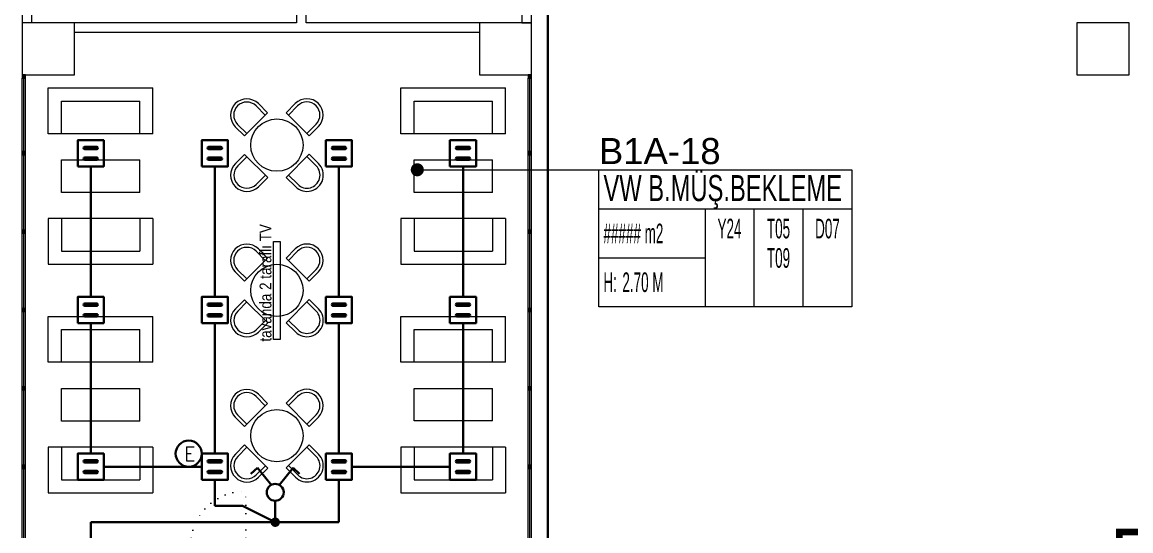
# Model space of a CAD drawing. Header units: metres. Extents: x -13316 to 152404, y -3899 to 30226.
# Drawn here: x 87980 to 89678, y 3622 to 4401 of the extents above; entities that cross this region are included whole.
import ezdxf
from ezdxf.enums import TextEntityAlignment as Align

# ---------------------------------------------------------------- set-up
doc = ezdxf.new("R2010")
doc.units = ezdxf.units.M
doc.header["$LTSCALE"] = 100
doc.header["$MEASUREMENT"] = 0
doc.header["$PDMODE"] = 1
doc.linetypes.add('DASHDOT', pattern=[1, 0.5, -0.25, 0, -0.25])
doc.linetypes.add('DOT2', pattern=[0.125, 0, -0.125])
doc.layers.get('0').update_dxf_attribs({"color": 9, "lineweight": 9})
for name, color, linetype, lineweight in [('00', 9, 'Continuous', 9), ('01', 9, 'Continuous', 9), ('05', 9, 'Continuous', 9), ('06C', 9, 'Continuous', 9), ('06D', 9, 'Continuous', 9), ('07K', 9, 'Continuous', 9), ('10', 9, 'Continuous', 9), ('15', 9, 'Continuous', 9), ('20', 9, 'DOT2', 9), ('21_mahal200', 9, 'Continuous', 9), ('E-2x18W GÖMME PL COMPACT FLUORESAN KARE ARMATÜR', 7, 'Continuous', 30), ('E-ACİL AYDINLATMA KİTİ', 7, 'Continuous', 30), ('E-KABLO', 7, 'Continuous', 30), ('E-KOMÜTATÖR ANAHTAR', 7, 'Continuous', 30)]:
    doc.layers.add(name, color=color, linetype=linetype, lineweight=lineweight)
doc.styles.add('Arial', font='arial.ttf', dxfattribs={"height": 2.5})
doc.styles.add('E-YAZI', font='txttw.shx')
doc.styles.add('MuuM_TEXT-STANDART', font='ARIALN.TTF')
doc.dimstyles.new('MuuM_DIM200', dxfattribs={"dimscale": 20, "dimtxt": 2, "dimasz": 1, "dimexe": 1, "dimexo": 1, "dimgap": 1, "dimtad": 1, "dimdec": 1, "dimrnd": 0.5, "dimdsep": 46, "dimtxsty": 'MuuM_TEXT-STANDART', "dimblk": 'ARCHTICK', "dimcen": 0, "dimdle": 0.15, "dimclrd": 256, "dimclre": 256, "dimclrt": 256, "dimadec": 0, "dimazin": 0, "dimtfac": 5, "dimtdec": 1, "dimtix": 1, "dimtmove": 2, "dimatfit": 3, "dimldrblk": 'DOT', "dimfxl": 3, "dimfxlon": 1, "dimtolj": 1, "dimlwd": -1, "dimlwe": -1, "dimarcsym": 0})

# ---------------------------------------------------------------- blocks, each defined once
blk = doc.blocks.new('2x18W GÖMME PL COMPACT FLUORESAN KARE ARMATÜR')
at = {"layer": 'E-2x18W GÖMME PL COMPACT FLUORESAN KARE ARMATÜR', "color": 7}
for p, q in [((-9.3, 10), (9.3, 10)), ((-9.3, 6.4), (9.3, 6.4)), ((-9.3, -6.4), (9.3, -6.4)), ((-9.3, -10), (9.3, -10))]:
    blk.add_line(p, q, dxfattribs=at)
at = {"layer": 'E-2x18W GÖMME PL COMPACT FLUORESAN KARE ARMATÜR', "color": 4}
blk.add_lwpolyline([(-20, -20), (20, -20), (20, 20), (-20, 20)], close=True, dxfattribs=at)
at = {"layer": 'E-2x18W GÖMME PL COMPACT FLUORESAN KARE ARMATÜR', "color": 7}
for centre, start, end in [((-9.3, 8.2), 90, 180), ((-9.3, 8.2), 180, 270), ((9.3, 8.2), 360, 90), ((9.3, 8.2), 270, 360), ((-9.3, -8.2), 90, 180), ((-9.3, -8.2), 180, 270), ((9.3, -8.2), 0, 90), ((9.3, -8.2), 270, 0)]:
    blk.add_arc(centre, 1.78, start, end, dxfattribs=at)
blk = doc.blocks.new('100_KOMÜTATÖR ANAHTAR')
at = {"layer": 'E-KOMÜTATÖR ANAHTAR', "color": 4}
for p, q in [((-1.7, 5.22), (-2.33, 4.62)), ((-0.37, 3.56), (-1.7, 5.22)), ((0.37, 3.56), (1.7, 5.22)), ((1.7, 5.22), (2.33, 4.62)), ((0, 2.05), (0, 0))]:
    blk.add_line(p, q, dxfattribs=at)
blk.add_circle((0, 2.86), 0.81, dxfattribs=at)
blk = doc.blocks.new('100_ACİL AYDINLATMA KİTİ')
at = {"layer": 'E-ACİL AYDINLATMA KİTİ', "color": 3}
blk.add_circle((0, 0), 1.25, dxfattribs=at)
at = {"layer": 'E-ACİL AYDINLATMA KİTİ', "color": 3, "style": 'E-YAZI'}
blk.add_text('E', height=1.34, dxfattribs=at).set_placement((-0.45, -0.69))
blk = doc.blocks.new('p-kolon_80x80')
blk.add_lwpolyline([(-40, -40), (40, -40), (40, 40), (-40, 40)], close=True)
blk = doc.blocks.new('1.Bod.Ara.Sitatik Elk')
at = {"layer": '01'}
for p in [(3700, -4590), (4400, -4590), (5315, -4590)]:
    blk.add_blockref('p-kolon_80x80', p, dxfattribs=at)
blk = doc.blocks.new('_ArchTick')
at = {"color": 0, "linetype": 'ByBlock', "const_width": 0.15}
blk.add_lwpolyline([(-0.5, -0.5), (0.5, 0.5)], dxfattribs=at)
blk = doc.blocks.new('_Dot')
at = {"color": 0, "linetype": 'ByBlock', "lineweight": -2}
blk.add_line((-0.5, 0), (-1, 0), dxfattribs=at)
at = {"color": 0, "linetype": 'ByBlock', "const_width": 0.5}
blk.add_lwpolyline([(-0.25, 0, 1), (0.25, 0, 1)], format="xyb", close=True, dxfattribs=at)
blk = doc.blocks.new('0_roomno2')
blk.add_lwpolyline([(19.375, -10.5), (0, -10.5), (0, 0), (19.375, 0)], close=True)
for points in [[(0, -3), (19.375, -3)], [(8.125, -3), (8.125, -10.5)], [(11.875, -3), (11.875, -10.5)], [(15.625, -3), (15.625, -10.5)], [(0, -6.75), (8.125, -6.75)]]:
    blk.add_lwpolyline(points)
at = {"style": 'MuuM_TEXT-STANDART', "width": 0.6}
blk.add_text('H:', height=1.5, dxfattribs=at).set_placement((0.35, -8.608), align=Align.MIDDLE_LEFT)
at = {"style": 'Arial'}
blk.add_attdef('ODANO', (0, 1.17), '', height=2, dxfattribs=at)
blk.add_attdef('MEKANADI', text='', height=2, dxfattribs=at).set_placement((0.35, -3), align=Align.BOTTOM_LEFT)
at = {"style": 'MuuM_TEXT-STANDART', "width": 0.6}
for tag, p in [('M2', (0.35, -4.875)), ('TEMIZTAVANYUKSEKLIGI', (1.8, -8.608))]:
    blk.add_attdef(tag, text='', height=1.5, dxfattribs=at).set_placement(p, align=Align.MIDDLE_LEFT)
for tag, p in [('YER01', (10, -4.5)), ('TAVAN01', (13.75, -4.5)), ('DUVAR01', (17.5, -4.5)), ('YER02', (10, -6.75)), ('TAVAN02', (13.75, -6.75)), ('DUVAR02', (17.5, -6.75)), ('YER03', (10, -9)), ('TAVAN03', (13.75, -9)), ('DUVAR03', (17.5, -9))]:
    blk.add_attdef(tag, text='', height=1.5, dxfattribs=at).set_placement(p, align=Align.MIDDLE_CENTER)
blk = doc.blocks.new('p-tef_porsche')
at = {"linetype": 'Continuous', "lineweight": 13}
for p, q in [((-160, -80), (-160, 80)), ((-90, 80), (-160, 80)), ((-90, 80), (-90, -80)), ((40, 80), (40, -80)), ((40, 80), (110, 80)), ((110, -80), (110, 80)), ((-140, -60), (-140, 60)), ((-90, 60), (-140, 60)), ((-50, -60), (-50, 60)), ((0, 60), (-50, 60)), ((0, 60), (0, -60)), ((40, 60), (90, 60)), ((90, -60), (90, 60)), ((-90, -60), (-140, -60)), ((0, -60), (-50, -60)), ((40, -60), (90, -60)), ((-90, -80), (-160, -80)), ((40, -80), (110, -80))]:
    blk.add_line(p, q, dxfattribs=at)
blk = doc.blocks.new('prf-10x10')
blk.add_lwpolyline([(-5, -5), (5, -5), (5, 5), (-5, 5)], close=True)
at = {"color": 255}
blk.add_solid([(-5, -5), (5, -5), (-5, 5), (5, 5)], dxfattribs=at)
at = {"layer": '10'}
blk.add_point((0, 0), dxfattribs=at)
blk = doc.blocks.new('p-dog-ser-720')
at = {"layer": '06D'}
for points in [[(0, 0), (0, 715)], [(5, 0), (5, 715)]]:
    blk.add_lwpolyline(points, dxfattribs=at)
at = {"layer": '15'}
blk.add_lwpolyline([(2.5, 0), (2.5, 715)], dxfattribs=at)
at = {"layer": '10', "xscale": 0.5, "yscale": 0.5, "rotation": 180}
for p in [(2.5, 717.5), (2.5, 600), (2.5, 480), (2.5, 360), (2.5, 240), (2.5, 120), (2.5, 2.5)]:
    blk.add_blockref('prf-10x10', p, dxfattribs=at)
blk = doc.blocks.new('g-kapı kolu-p')
for points in [[(-5, 0.5), (5, 0.5), (5, 1.5), (-5, 1.5)], [(-2.7, 1.5), (2.7, 1.5), (2.7, 2.4), (-2.7, 2.4)], [(-5, -1.5), (5, -1.5), (5, -0.5), (-5, -0.5)], [(-2.7, -1.5), (2.7, -1.5), (2.7, -2.4), (-2.7, -2.4)]]:
    blk.add_lwpolyline(points, close=True)
for points in [[(11.8, 8.2), (-1, 8.2), (-1, 2.4), (0.9, 2.4), (0.9, 6.3), (11.8, 6.3), (11.8, 8.2)], [(11.8, -8.2), (-1, -8.2), (-1, -2.4), (0.9, -2.4), (0.9, -6.3), (11.8, -6.3), (11.8, -8.2)]]:
    blk.add_lwpolyline(points)
blk = doc.blocks.new('k-cambölme-kapı-p')
at = {"layer": '10'}
h = blk.add_hatch(dxfattribs=at)
h.set_pattern_fill('NET', color=256, angle=135, style=0)
h.set_pattern_definition([(135, (3753.7029, 560.85184), (-0.0883883476, -0.0883883476), []), (225, (3753.7029, 560.85184), (0.0883883476, -0.0883883476), [])])
h.paths.add_polyline_path([(2.1, -0.1), (2.1, 0), (2.1, 0), (2, 0.1), (2, 0.1), (2, 0.1), (2, 0.1), (2, -0.3), (1.9, -0.3), (1.9, -0.4), (1.9, -0.5), (1.7, -0.5), (1.8, -0.3), (1.7, -0.3), (1.5, -0.5), (1.4, -0.5), (1.6, -0.3), (1.6, -0.3), (1.5, -0.3), (1.3, -0.4), (1.3, -0.4), (1.3, -0.5), (1.3, -0.5), (1.3, -0.6), (1.3, -0.3), (1.3, -0.3), (1.2, -0.3), (1.2, -0.5), (1.2, -0.6), (1.2, -0.6), (1.3, -0.6), (3.5, -0.6), (3.5, -0.6), (3.4, -0.4), (3.4, -0.3), (3.4, -0.2), (3.4, -0.2), (3.4, -0.2), (2.7, -0.2), (2.7, -0.2), (2.9, -0.2, -1), (2.9, -0.2)])
h.paths.add_polyline_path([(2, -0.2), (2.1, -0.2), (2.1, -0.2), (2.1, -0.2), (2.1, -0.3), (2.9, -0.3), (2.9, -0.3), (2.6, -0.3), (2.5, -0.3), (2.5, -0.3), (2.5, -0.3), (2.5, -0.3), (2.5, -0.3), (2.4, -0.3), (2.4, -0.3), (2.1, -0.3), (2, -0.1), (2, -0.1), (2, -0.1)], flags=16)
h.paths.add_polyline_path([(2.4, -0.3), (2.5, -0.5), (2.1, -0.5), (2.1, -0.3)], flags=16)
h.paths.add_polyline_path([(2.6, -0.3), (2.9, -0.3), (2.9, -0.3), (3.3, -0.3, 0.166992), (3.3, -0.5), (2.7, -0.5), (2.6, -0.4)], flags=16)
h.paths.add_polyline_path([(3, -0.2), (3, -0.2), (3.3, -0.2, 0.10606), (3.3, -0.3), (3, -0.3)], flags=16)
h = blk.add_hatch(dxfattribs=at)
h.set_pattern_fill('NET', color=256, angle=135, style=0)
h.set_pattern_definition([(45, (474.94443, 2280.71206), (0.0883883476, -0.0883883476), []), (315, (474.94443, 2280.71206), (-0.0883883476, -0.0883883476), [])])
h.paths.add_polyline_path([(87.3, -0.2), (87.3, -0.2), (87.1, -0.2, 1), (87.1, -0.2), (87.9, -0.2), (87.9, 0), (87.9, 0), (88, 0.1), (88, 0.1), (88, 0.1), (88, -0.3), (88.1, -0.3), (88.1, -0.4), (88.1, -0.5), (88.3, -0.5), (88.2, -0.3), (88.3, -0.3), (88.5, -0.5), (88.6, -0.5), (88.4, -0.3), (88.4, -0.3), (88.5, -0.3), (88.7, -0.4), (88.7, -0.4), (88.7, -0.5), (88.7, -0.5), (88.7, -0.6), (88.7, -0.3), (88.7, -0.3), (88.8, -0.3), (88.8, -0.5), (88.8, -0.6), (88.8, -0.6), (88.7, -0.6), (86.5, -0.6), (86.5, -0.6), (86.6, -0.4), (86.6, -0.3), (86.6, -0.2), (86.6, -0.2), (86.6, -0.2)])
h.paths.add_polyline_path([(87.3, -0.5), (87.4, -0.4), (87.4, -0.3), (87.1, -0.3), (87.1, -0.3), (87, -0.3), (87, -0.3), (87, -0.2), (87, -0.2), (86.7, -0.2, -0.292264), (86.7, -0.5)], flags=16)
h.paths.add_polyline_path([(87.5, -0.5), (87.6, -0.5), (87.5, -0.4)], flags=16)
h.paths.add_polyline_path([(87.6, -0.4), (87.7, -0.5), (87.9, -0.5), (87.9, -0.3), (87.6, -0.3)], flags=16)
h.paths.add_polyline_path([(87.6, -0.5), (87.7, -0.6), (87.7, -0.5)], flags=16)
for points in [[(2, -0.3), (2, 2.1), (2.1, 2.1), (2.1, 2.3, 0.414214), (1.9, 2.4), (0.1, 2.4, 0.414214), (0, 2.4), (0, -2.4, 0.414214), (0.1, -2.4), (2.1, -2.4), (2.1, -2.3), (2.1, -2.2), (2.1, -2.2), (2.1, -2.2), (2.1, -2.2), (2.1, -2.2), (2.1, -0.9)], [(88, -0.3), (88, 2.1), (87.9, 2.1), (87.9, 2.3, -0.414214), (88.1, 2.4), (89.9, 2.4, -0.414214), (90, 2.4), (90, -2.4, -0.414214), (89.9, -2.4), (87.9, -2.4), (87.9, -2.3), (87.9, -2.2), (87.9, -2.2), (87.9, -2.2), (87.9, -2.2), (87.9, -2.2), (87.9, -0.9)], [(1.5, -0.3), (1.3, -0.4), (1.3, -0.4), (1.3, -0.5), (1.3, -0.5), (1.3, -0.6), (1.3, -0.3), (1.3, -0.3), (1.2, -0.3), (1.2, -0.5), (1.2, -0.6), (1.2, -0.6), (1.3, -0.6), (3.5, -0.6), (3.5, -0.6), (3.4, -0.4), (3.4, -0.3), (3.4, -0.2), (3.4, -0.2), (3.4, -0.2), (2.7, -0.2), (2.7, -0.2), (2.9, -0.2, -1), (2.9, -0.2, -1)], [(88.5, -0.3), (88.7, -0.4), (88.7, -0.4), (88.7, -0.5), (88.7, -0.5), (88.7, -0.6), (88.7, -0.3), (88.7, -0.3), (88.8, -0.3), (88.8, -0.5), (88.8, -0.6), (88.8, -0.6), (88.7, -0.6), (86.5, -0.6), (86.5, -0.6), (86.6, -0.4), (86.6, -0.3), (86.6, -0.2), (86.6, -0.2), (86.6, -0.2), (87.3, -0.2), (87.3, -0.2), (87.1, -0.2, 1), (87.1, -0.2, 1)], [(86.7, -0.5), (87.3, -0.5), (87.4, -0.4), (87.4, -0.3), (87.1, -0.3), (87.1, -0.3), (87, -0.3), (87, -0.3), (87, -0.2), (87, -0.2), (86.7, -0.2, 1)]]:
    blk.add_lwpolyline(points, format="xyb", dxfattribs=at)
at = {"layer": '10', "linetype": 'DASHDOT', "ltscale": 0.05}
for points in [[(3.2, 3.6), (0.2, 3.6)], [(1.7, 2.1), (1.7, 4.9)], [(6.1, 1.4), (6.1, -0.5)]]:
    blk.add_lwpolyline(points, dxfattribs=at)
at = {"layer": '10'}
for points in [[(1.8, 2.3), (0.2, 2.3), (0.2, 2), (0.4, 2), (0.4, 1.9), (0.2, 1.9), (0.2, 1.2), (0.4, 1.2), (0.4, -0.4), (0.2, -0.4), (0.2, -1.2), (0.4, -1.2), (0.4, -1.4), (0.2, -1.4), (0.2, -2.2), (1.8, -2.2), (1.8, -1.7), (1.6, -1.7), (1.6, -1.6), (1.8, -1.6), (1.8, -1.4), (1.6, -1.4), (1.6, -1.2), (1.7, -1.2), (1.7, -0.8), (1.1, -0.8), (1.1, -0.1), (1.5, -0.1), (1.5, 1.9), (1.6, 2), (1.8, 2), (1.8, 2.3)], [(0.7, 3.6), (0.7, 2.4)], [(0.7, 2.3), (0.7, -0.2), (1.1, -0.2)], [(1.1, 2.4), (1.1, 2.9)], [(1.1, -0.1), (1.1, 2.3)], [(1.5, 1.9), (1.1, 1.9)], [(1.2, 1.9), (1.2, -0.1)], [(2.9, -0.2), (2.1, -0.1), (2.1, 0), (2.1, 0), (2, 0.1), (2, 0.1), (2, 0.1), (2, 0.1)], [(3.8, 0.9), (2.6, 3.2)], [(4.1, 1.3), (2.7, 4)], [(8.1, 0.9), (8.1, 1.3), (4.1, 1.3)], [(5.3, 0.9), (5.3, -0.2)], [(5.5, 1.3), (5.8, 1), (5.8, 0.9)], [(5.6, 0.9), (5.6, -0.2)], [(6.8, 1.3), (6.5, 1), (6.5, 0.9)], [(6.7, 0.9), (6.7, -0.2)], [(7, 0.9), (7, -0.2)], [(87.1, -0.2), (87.9, -0.2), (87.9, 0), (87.9, 0), (88, 0.1), (88, 0.1), (88, 0.1)], [(88.2, 2.3), (89.8, 2.3), (89.8, 2), (89.6, 2), (89.6, 1.9), (89.8, 1.9), (89.8, 1.2), (89.6, 1.2), (89.6, -0.4), (89.8, -0.4), (89.8, -1.2), (89.6, -1.2), (89.6, -1.4), (89.8, -1.4), (89.8, -2.2), (88.2, -2.2), (88.2, -1.7), (88.4, -1.7), (88.4, -1.6), (88.2, -1.6), (88.2, -1.4), (88.4, -1.4), (88.4, -1.2), (88.3, -1.2), (88.3, -0.8), (88.9, -0.8), (88.9, -0.1), (88.5, -0.1), (88.5, 1.9), (88.4, 2), (88.2, 2), (88.2, 2.3)], [(2.1, -0.9), (3.6, -0.9), (3.6, -0.6), (1.2, -0.6), (1.2, -0.3), (2, -0.3)], [(1.6, -0.3), (1.6, -0.3), (1.4, -0.5), (1.5, -0.5), (1.7, -0.3)], [(1.8, -0.3), (1.7, -0.5), (1.9, -0.5), (1.9, -0.4), (1.9, -0.3)], [(3.3, -0.5), (2.7, -0.5), (2.6, -0.4), (2.6, -0.3), (2.9, -0.3), (2.9, -0.3)], [(3.3, -0.3), (3.3, -0.3), (2.9, -0.3)], [(3, -0.3), (3, -0.2), (3, -0.2), (3.3, -0.2)], [(3, -0.3), (3.3, -0.3), (3.3, -0.3)], [(4.1, -0.2), (4.1, -0.5), (8.1, -0.5)], [(8.1, -0.5), (8.1, -0.2)], [(87.9, -0.9), (86.4, -0.9), (86.4, -0.6), (88.8, -0.6), (88.8, -0.3), (88, -0.3)], [(87.6, -0.5), (87.5, -0.4), (87.5, -0.5), (87.6, -0.5)], [(88.2, -0.3), (88.3, -0.5), (88.1, -0.5), (88.1, -0.4), (88.1, -0.3)], [(88.4, -0.3), (88.4, -0.3), (88.6, -0.5), (88.5, -0.5), (88.3, -0.3)]]:
    blk.add_lwpolyline(points, dxfattribs=at)
for points in [[(2, -0.1), (2, -0.1), (2, -0.2), (2.1, -0.2), (2.1, -0.2), (2.1, -0.2), (2.1, -0.3), (2.9, -0.3), (2.9, -0.3), (2.6, -0.3), (2.5, -0.3), (2.5, -0.3), (2.5, -0.3), (2.5, -0.3), (2.5, -0.3), (2.4, -0.3), (2.4, -0.3), (2.1, -0.3), (2, -0.1)], [(2.1, -0.5), (2.1, -0.3), (2.4, -0.3), (2.5, -0.5), (2.5, -0.5)], [(87.9, -0.5), (87.9, -0.3), (87.6, -0.3), (87.6, -0.4), (87.7, -0.5)], [(87.6, -0.5), (87.7, -0.5), (87.7, -0.6)]]:
    blk.add_lwpolyline(points, close=True, dxfattribs=at)
blk.add_circle((1.7, 3.7), 1.02, dxfattribs=at)
for centre, start, end in [((3.6, -0.4), 148.8979, 173.1144), ((3.6, -0.4), 176.143, 214.0649), ((86.4, -0.4), 325.9351, 31.1021)]:
    blk.add_arc(centre, 0.322, start, end, dxfattribs=at)
at = {"layer": '15', "linetype": 'DOT2'}
blk.add_lwpolyline([(2.5, 0.4), (2.5, 85.4)], dxfattribs=at)
at = {"layer": '15'}
blk.add_lwpolyline([(2.6, 0.9), (87.4, 0.9), (87.5, 0.8), (87.5, -0.1), (87.4, -0.2), (2.6, -0.2), (2.6, -0.2), (2.5, -0.1), (2.5, 0.8), (2.6, 0.9)], dxfattribs=at)
at = {"layer": '15', "linetype": 'DOT2'}
blk.add_arc((2.5, 0.4), 85, 0, 90, dxfattribs=at)
at = {"layer": '20'}
for p, q in [((87.9, 2.4), (2.1, 2.4)), ((87.9, 2.1), (2.1, 2.1)), ((87.9, -2.2), (2.1, -2.2)), ((87.9, -2.4), (2.1, -2.4))]:
    blk.add_line(p, q, dxfattribs=at)
at = {"layer": '06C', "xscale": -1}
blk.add_blockref('g-kapı kolu-p', (79.6, 0.4), dxfattribs=at)
blk = doc.blocks.new('1.Bod.Ara.Mimari Elk')
at = {"layer": '00'}
for points in [[(4360, -4550), (4095, -4550), (4095, -4315), (4425, -4315), (4425, -4550), (4440, -4550), (4440, -4300), (3660, -4300), (3660, -4550)], [(3675, -4550), (3675, -4315), (4080, -4315), (4080, -4550), (3740, -4550)], [(4360, -4565), (3740, -4565)]]:
    blk.add_lwpolyline(points, dxfattribs=at)
at = {"layer": '05', "lineweight": 15}
for p, q in [((4032.25, -4691.61), (4018.11, -4677.47)), ((4021.64, -4673.94), (4035.78, -4688.08)), ((4064.07, -4687.93), (4078.21, -4673.79)), ((4081.74, -4677.32), (4067.6, -4691.46)), ((4035.78, -4688.08), (4000.43, -4723.43)), ((4099.42, -4723.28), (4064.07, -4687.93)), ((4000.43, -4723.43), (3986.29, -4709.29)), ((3989.82, -4705.76), (4003.96, -4719.9)), ((4095.89, -4719.75), (4110.03, -4705.61)), ((4113.56, -4709.14), (4099.42, -4723.28)), ((3986.44, -4765.86), (4000.58, -4751.72)), ((4000.58, -4751.72), (4035.93, -4787.07)), ((4064.22, -4786.92), (4099.57, -4751.57)), ((4099.57, -4751.57), (4113.71, -4765.71)), ((4004.11, -4755.25), (3989.97, -4769.39)), ((4110.18, -4769.24), (4096.04, -4755.1)), ((4018.26, -4797.68), (4032.4, -4783.54)), ((4078.36, -4801.06), (4064.22, -4786.92)), ((4067.75, -4783.39), (4081.89, -4797.53)), ((4035.93, -4787.07), (4021.79, -4801.21)), ((4032.25, -4914.11), (4018.11, -4899.97)), ((4021.64, -4896.44), (4035.78, -4910.58)), ((4064.07, -4910.43), (4078.21, -4896.29)), ((4081.74, -4899.82), (4067.6, -4913.96)), ((4035.78, -4910.58), (4000.43, -4945.93)), ((4099.42, -4945.78), (4064.07, -4910.43)), ((4000.43, -4945.93), (3986.29, -4931.79)), ((3989.82, -4928.26), (4003.96, -4942.4)), ((4095.89, -4942.25), (4110.03, -4928.11)), ((4113.56, -4931.64), (4099.42, -4945.78)), ((3986.44, -4988.36), (4000.58, -4974.22)), ((4004.11, -4977.75), (3989.97, -4991.89)), ((4000.58, -4974.22), (4035.93, -5009.57)), ((4064.22, -5009.42), (4099.57, -4974.07)), ((4110.18, -4991.74), (4096.04, -4977.6)), ((4099.57, -4974.07), (4113.71, -4988.21)), ((4018.26, -5020.18), (4032.4, -5006.04)), ((4067.75, -5005.89), (4081.89, -5020.03)), ((4035.93, -5009.57), (4021.79, -5023.71)), ((4078.36, -5023.56), (4064.22, -5009.42)), ((4032.25, -5136.61), (4018.11, -5122.47)), ((4021.64, -5118.94), (4035.78, -5133.08)), ((4064.07, -5132.93), (4078.21, -5118.79)), ((4081.74, -5122.32), (4067.6, -5136.46)), ((4035.78, -5133.08), (4000.43, -5168.43)), ((4099.42, -5168.28), (4064.07, -5132.93)), ((4000.43, -5168.43), (3986.29, -5154.29)), ((3989.82, -5150.76), (4003.96, -5164.9)), ((4095.89, -5164.75), (4110.03, -5150.61)), ((4113.56, -5154.14), (4099.42, -5168.28)), ((3986.44, -5210.86), (4000.58, -5196.72)), ((4004.11, -5200.25), (3989.97, -5214.39)), ((4000.58, -5196.72), (4035.93, -5232.07)), ((4064.22, -5231.92), (4099.57, -5196.57)), ((4110.18, -5214.24), (4096.04, -5200.1)), ((4099.57, -5196.57), (4113.71, -5210.71)), ((4018.26, -5242.68), (4032.4, -5228.54)), ((4035.93, -5232.07), (4021.79, -5246.21)), ((4078.36, -5246.06), (4064.22, -5231.92)), ((4067.75, -5228.39), (4081.89, -5242.53))]:
    blk.add_line(p, q, dxfattribs=at)
blk.add_lwpolyline([(4055, -4885), (4055, -5035), (4045, -5035), (4045, -4885), (4055, -4885)], dxfattribs=at)
for centre in [(4050, -4737.5), (4050, -4960), (4050, -5182.5)]:
    blk.add_circle(centre, 40, dxfattribs=at)
for centre, radius, start, end in [((4003.96, -4691.61), 25, 45, 225), ((4095.89, -4691.46), 25, 315, 135), ((4003.96, -4691.61), 20, 45, 225), ((4095.89, -4691.46), 20, 315, 135), ((4004.11, -4783.54), 25, 135, 315), ((4004.11, -4783.54), 20, 135, 315), ((4096.04, -4783.39), 25, 225, 45), ((4096.04, -4783.39), 20, 225, 45), ((4003.96, -4914.11), 25, 45, 225), ((4003.96, -4914.11), 20, 45, 225), ((4095.89, -4913.96), 25, 315, 135), ((4095.89, -4913.96), 20, 315, 135), ((4004.11, -5006.04), 25, 135, 315), ((4096.04, -5005.89), 25, 225, 45), ((4004.11, -5006.04), 20, 135, 315), ((4096.04, -5005.89), 20, 225, 45), ((4003.96, -5136.61), 25, 45, 225), ((4003.96, -5136.61), 20, 45, 225), ((4095.89, -5136.46), 25, 315, 135), ((4095.89, -5136.46), 20, 315, 135), ((4004.11, -5228.54), 25, 135, 315), ((4096.04, -5228.39), 25, 225, 45), ((4004.11, -5228.54), 20, 135, 315), ((4096.04, -5228.39), 20, 225, 45)]:
    blk.add_arc(centre, radius, start, end, dxfattribs=at)
at = {"layer": '20', "ltscale": 2, "const_width": 10}
blk.add_lwpolyline([(5340, -8750), (5340, -5330), (7540, -5330), (7540, -6950), (7540, -7350.38, -0.2628505), (6470, -8635), (6470, -8455), (6150, -8455), (6150, -8750)], format="xyb", close=True, dxfattribs=at)
for p in [(3660, -5350), (4435, -5350)]:
    blk.add_blockref('p-dog-ser-720', p)
at = {"layer": '05', "lineweight": 15, "rotation": 270}
for p in [(3780, -4810.01), (4320, -4810), (3780, -5160.01), (4320, -5160)]:
    blk.add_blockref('p-tef_porsche', p, dxfattribs=at)
at = {"layer": '07K', "xscale": -1, "rotation": 359.9999999999998}
blk.add_blockref('k-cambölme-kapı-p', (4005.08, -5352.44), dxfattribs=at)
at = {"layer": '21_mahal200'}
ref = blk.add_blockref('0_roomno2', (4543.02, -4775.3), dxfattribs=dict(at, xscale=20, yscale=20, zscale=20))
ref.add_attrib('ODANO', 'B1A-18', (4543.02, -4766.65), dxfattribs={"layer": '0', "height": 40, "style": 'Arial'})
ref.add_attrib('MEKANADI', 'VW B.MÜŞ.BEKLEME', dxfattribs={"layer": '0', "height": 40, "style": 'Arial', "width": 0.65}).set_placement((4550.02, -4835.3), align=Align.BOTTOM_LEFT)
ref.add_attrib('M2', '##### m2', dxfattribs={"layer": '0', "height": 30, "style": 'MuuM_TEXT-STANDART', "width": 0.6}).set_placement((4550.02, -4872.8), align=Align.MIDDLE_LEFT)
ref.add_attrib('TEMIZTAVANYUKSEKLIGI', '2.70 M', dxfattribs={"layer": '0', "height": 30, "style": 'MuuM_TEXT-STANDART', "width": 0.6}).set_placement((4579.02, -4947.45), align=Align.MIDDLE_LEFT)
ref.add_attrib('YER01', 'Y24', dxfattribs={"layer": '0', "height": 30, "style": 'MuuM_TEXT-STANDART', "width": 0.6}).set_placement((4743.02, -4865.3), align=Align.MIDDLE_CENTER)
ref.add_attrib('TAVAN01', 'T05', dxfattribs={"layer": '0', "height": 30, "style": 'MuuM_TEXT-STANDART', "width": 0.6}).set_placement((4818.02, -4865.3), align=Align.MIDDLE_CENTER)
ref.add_attrib('DUVAR01', 'D07', dxfattribs={"layer": '0', "height": 30, "style": 'MuuM_TEXT-STANDART', "width": 0.6}).set_placement((4893.02, -4865.3), align=Align.MIDDLE_CENTER)
ref.add_attrib('TAVAN02', 'T09', dxfattribs={"layer": '0', "height": 30, "style": 'MuuM_TEXT-STANDART', "width": 0.6}).set_placement((4818.02, -4910.3), align=Align.MIDDLE_CENTER)
at = {"layer": '05', "lineweight": 15, "style": 'MuuM_TEXT-STANDART'}
blk.add_text('tavanda 2 taraflı TV', height=18, rotation=90.05519, dxfattribs=at).set_placement((4041.68, -5038.41))
at = {"layer": '21_mahal200'}
blk.add_leader([(4265, -4775.3), (4543.02, -4775.3)], dimstyle='MuuM_DIM200', override={"dimasz": 1, "dimfxl": 10}, dxfattribs=at)

msp = doc.modelspace()

# ---------------------------------------------------------------- linework, layer by layer
at = {"layer": 'E-KABLO', "color": 5}
msp.add_line((88785, 2885.57), (88785, 5020), dxfattribs=at)
at = {"layer": 'E-KABLO', "color": 6}
for p, q in [((88085, 4180), (88085, 3980)), ((88275, 3980), (88275, 4180)), ((88465, 4180), (88465, 3980)), ((88655, 3980), (88655, 4180)), ((88085, 3940), (88085, 3740)), ((88275, 3740), (88275, 3940)), ((88465, 3940), (88465, 3740)), ((88655, 3740), (88655, 3940)), ((88105, 3720), (88255, 3720)), ((88485, 3720), (88635, 3720)), ((88275, 3700), (88275, 3660)), ((88465, 3700), (88465, 3635)), ((88317.5, 3660), (88275, 3660)), ((88317.5, 3660), (88367.5, 3635)), ((88367.5, 3635), (88085, 3635)), ((88085, 2651.59), (88085, 3635)), ((88465, 3635), (88367.5, 3635))]:
    msp.add_line(p, q, dxfattribs=at)
at = {"layer": 'E-KABLO', "color": 4, "linetype": 'Continuous', "const_width": 7.2}
msp.add_lwpolyline([(88371.1, 3635, 1), (88363.9, 3635, 1)], format="xyb", close=True, dxfattribs=at)

# ---------------------------------------------------------------- block references
for name in ['1.Bod.Ara.Mimari Elk', '1.Bod.Ara.Sitatik Elk']:
    msp.add_blockref(name, (84320, 8950))
at = {"layer": 'E-ACİL AYDINLATMA KİTİ', "xscale": 16, "yscale": 16, "zscale": 16}
msp.add_blockref('100_ACİL AYDINLATMA KİTİ', (88234.98, 3740), dxfattribs=at)
at = {"layer": 'E-KABLO', "color": 6}
for p in [(88085, 4200), (88275, 4200), (88465, 4200), (88655, 4200), (88085, 3960), (88275, 3960), (88465, 3960), (88655, 3960), (88085, 3720), (88275, 3720), (88465, 3720), (88655, 3720)]:
    msp.add_blockref('2x18W GÖMME PL COMPACT FLUORESAN KARE ARMATÜR', p, dxfattribs=at)
at = {"layer": 'E-KOMÜTATÖR ANAHTAR', "xscale": 16, "yscale": 16, "zscale": 16}
msp.add_blockref('100_KOMÜTATÖR ANAHTAR', (88367.5, 3635), dxfattribs=at)

doc.saveas('drawing.dxf')
